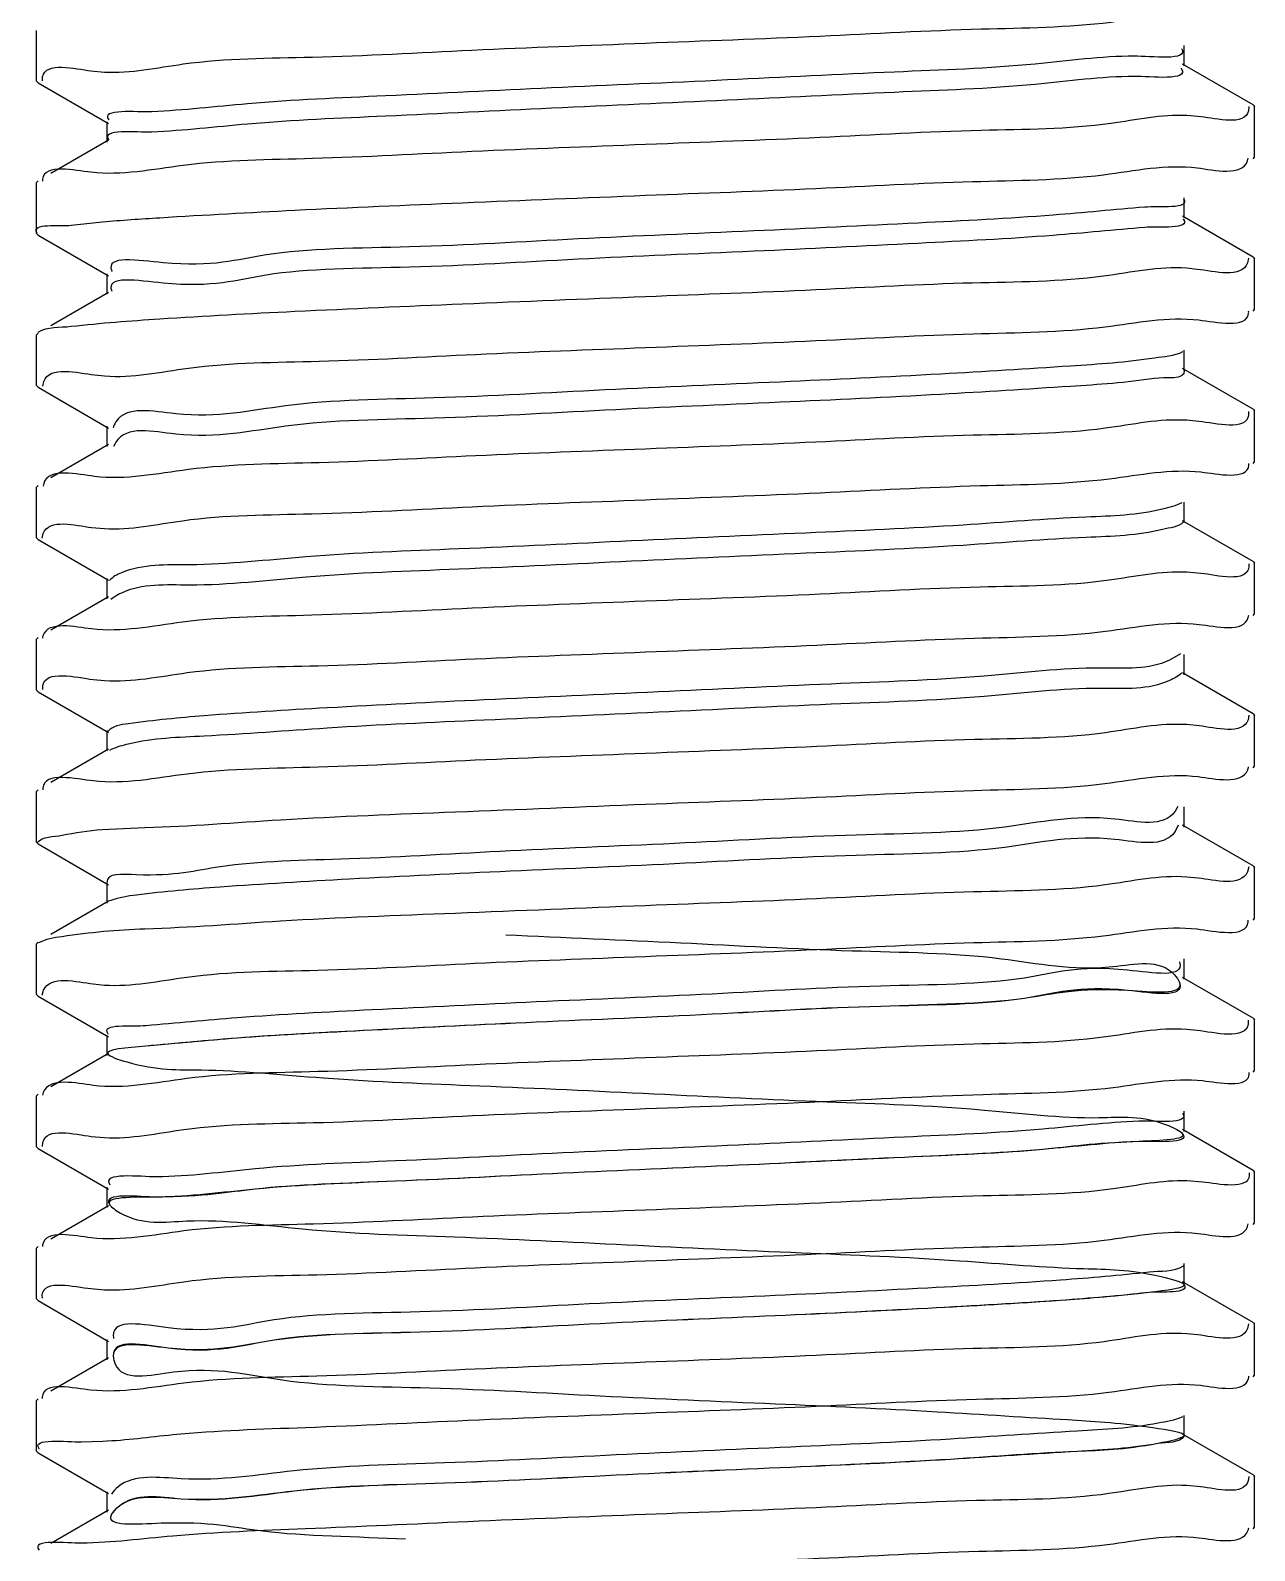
# Model space of a CAD drawing. Header units: millimetres. Extents: x 3804182 to 7463862, y 18008854 to 19247705.
# Drawn here: x 4759906.9 to 4759977.1, y 19097065.4 to 19097152.5 of the extents above; entities that cross this region are included whole.
import ezdxf

# ---------------------------------------------------------------- set-up
doc = ezdxf.new("R2010")
doc.units = ezdxf.units.MM
doc.header["$LTSCALE"] = 1000
doc.header["$MEASUREMENT"] = 0
doc.layers.add('02___PRT_ALL_AXES', color=7, linetype='Continuous')

# ---------------------------------------------------------------- blocks, each defined once
blk = doc.blocks.new('抗震大样2')
at = {"color": 133, "linetype": 'Continuous'}
for p, q in [((4060.882277904544, -2798.036354175303), (4060.882277904544, -2796.374700731132)), ((3967.412324362434, -2799.25809541624), (3967.431774141267, -2798.938350301469)), ((3971.385498958174, -2798.43850744958), (3972.491041983478, -2798.535603977507)), ((4066.52045608405, -2801.223185219569), (4060.749023643322, -2797.882113185013)), ((3967.05721735023, -2799.419099748367), (3966.939207886346, -2799.282608290669)), ((3967.05721735023, -2799.419099748367), (3972.828550920822, -2802.760114492616)), ((4066.175062722992, -2801.369446859462), (4066.140247551259, -2801.714239080669)), ((4066.52045608405, -2801.223185219569), (4066.638414285146, -2801.359657569556)), ((3972.695344267413, -2802.605901132105), (3972.695344267413, -2804.267554575345)), ((4062.256202217191, -2802.197550547775), (4061.088508745655, -2802.09788183379)), ((3972.8285985291, -2804.113313585753), (3968.104583142325, -2806.848194053164)), ((4066.520404822193, -2805.65030014934), (4066.638409758452, -2805.514637944056)), ((3967.057166088372, -2807.454385620076), (3966.939207886346, -2807.590890866006)), ((4060.882277904544, -2810.498754976084), (4060.882277904544, -2808.837101532146)), ((3969.773427429609, -2811.072944092331), (3972.335119029507, -2810.805866753217)), ((4066.52045608405, -2813.68558602035), (4060.749023643322, -2810.344513985794)), ((3967.05721735023, -2811.881500549382), (3966.939208509866, -2811.745307486039)), ((3967.05721735023, -2811.881500549382), (3972.828550920822, -2815.222515293164)), ((4066.127306012902, -2813.781923911767), (4066.050338559784, -2814.162262375699)), ((4066.52045608405, -2813.68558602035), (4066.638409758452, -2813.822905141627)), ((3972.695344267413, -2815.068301932886), (3972.695344267413, -2816.729955376359)), ((4061.943121864926, -2814.689835728612), (4061.082030375488, -2814.603357883403)), ((3972.8285985291, -2816.575714386767), (3968.104583142325, -2819.310594843235)), ((4066.520404822193, -2818.112700949889), (4066.638407638762, -2817.975171707803)), ((3967.057166088372, -2819.91678642109), (3966.939208509866, -2820.053574683378)), ((4060.882277904544, -2822.961155777331), (4060.882277904544, -2821.299502332928)), ((3967.455488428473, -2824.247637901921), (3967.530949885026, -2823.869602192659)), ((3971.683863831684, -2823.334997676779), (3972.496577076614, -2823.418020573445)), ((4066.52045608405, -2826.147986821132), (4060.749023643322, -2822.806914786575)), ((3967.05721735023, -2824.34390134993), (3966.939211084042, -2824.206683754222)), ((3967.05721735023, -2824.34390134993), (3972.828550920822, -2827.684916093946)), ((4066.14530815836, -2826.335062320577), (4066.147291136906, -2826.61037395522)), ((4066.52045608405, -2826.147986821132), (4066.638407638762, -2826.283438905375)), ((3972.695344267413, -2827.530702733668), (3972.695344267413, -2829.192356166663)), ((4062.075599972624, -2827.139710606076), (4061.083614675328, -2827.050629247911)), ((3973.357092557941, -2828.952766226372), (3973.332942666952, -2828.998418992385)), ((3972.8285985291, -2829.038115187548), (3968.104583142325, -2831.772995644016)), ((3973.332942666952, -2828.998418992385), (3973.24209475657, -2829.199335776502)), ((4066.520404822193, -2830.575101751136), (4066.638414285146, -2830.43856701511)), ((3967.057166088372, -2832.379187222105), (3966.939211084042, -2832.514950951561)), ((4060.882277904544, -2835.423556566704), (4060.882277904544, -2833.761903133709)), ((3967.398698968813, -2836.706128414255), (3967.484027408995, -2836.309070549905)), ((3971.431309997104, -2835.821305394638), (3972.491030353121, -2835.91805961635)), ((4066.52045608405, -2838.610387621913), (4060.749023643322, -2835.26931558759)), ((3967.05721735023, -2836.806302151177), (3966.939207886346, -2836.669776378898)), ((3967.05721735023, -2836.806302151177), (3972.828550920822, -2840.14731689496)), ((4066.170309022069, -2838.792746072169), (4066.168069364969, -2839.081256668316)), ((4066.52045608405, -2838.610387621913), (4066.638414285146, -2838.746834201273)), ((3972.695344267413, -2839.993103534682), (3972.695344267413, -2841.654756967677)), ((4062.246918767691, -2839.585653444054), (4061.087178300135, -2839.489271598402)), ((3972.8285985291, -2841.500515988329), (3968.104583142325, -2844.235396444798)), ((3973.21446814714, -2841.571100322763), (3973.017823635135, -2841.719659041846)), ((3973.278675472829, -2841.528528892901), (3973.21446814714, -2841.571100322763)), ((4066.520404822193, -2843.037502551917), (4066.638414285146, -2842.901038014097)), ((3967.057166088372, -2844.841588022886), (3966.939207886346, -2844.978043586714)), ((4060.566942524165, -2846.162519219797), (4059.674235494807, -2846.689662110759)), ((4060.882277904544, -2847.885957367485), (4060.882277904544, -2846.224303934723)), ((3967.446486837231, -2849.090013719164), (3967.450219862629, -2848.804192256182)), ((3971.580784406513, -2848.269481895491), (3972.495277496986, -2848.355093979975)), ((4066.52045608405, -2851.072788422927), (4060.749023643322, -2847.731716388371)), ((3967.05721735023, -2849.268702951726), (3966.939213244244, -2849.133115684381)), ((3967.05721735023, -2849.268702951726), (3972.828550920822, -2852.609717695741)), ((4066.164125095122, -2851.188624732895), (4066.10074232379, -2851.563109741081)), ((4066.52045608405, -2851.072788422927), (4066.638414285146, -2851.209305211436)), ((3972.695344267413, -2852.455504335463), (3972.695344267413, -2854.117157768458)), ((4062.089528655633, -2852.063185260864), (4061.084808741696, -2851.967712882441)), ((3972.8285985291, -2853.962916789111), (3968.104583142325, -2856.697797245579)), ((3973.094275812618, -2853.983911738731), (3972.896880603395, -2854.081090511521)), ((4066.520404822193, -2855.499903352698), (4066.638409839012, -2855.364234076114)), ((3967.057166088372, -2857.303988823667), (3966.939213244244, -2857.44138288172)), ((4060.343546179589, -2858.668435017113), (4060.131874295417, -2859.053154983092)), ((4060.882277904544, -2860.348358179675), (4060.882277904544, -2858.686704735504)), ((3972.293077370152, -2860.548141931416), (3975.806535768323, -2860.393271878827)), ((4060.396140047349, -2860.190440191887), (4060.131874295417, -2860.71480841632)), ((4066.52045608405, -2863.535189223709), (4060.749023643322, -2860.194117189152)), ((3967.05721735023, -2861.731103752973), (3966.939207967371, -2861.594726661919)), ((3967.05721735023, -2861.731103752973), (3972.828550920822, -2865.072118496755)), ((4066.158595237881, -2863.613780237734), (4066.053975917865, -2864.020161346765)), ((4066.52045608405, -2863.535189223709), (4066.638409839012, -2863.672501283931)), ((3972.695344267413, -2864.91790513671), (3972.695344267413, -2866.579558579717)), ((4062.024429147132, -2864.531771517592), (4061.083370745182, -2864.440465319203)), ((3972.8285985291, -2866.425317589892), (3968.104583142325, -2869.16019804636)), ((3973.009223580826, -2866.352863725275), (3972.83031879738, -2866.428584114881)), ((4066.520404822193, -2867.962304153712), (4066.638412248809, -2867.825229951181)), ((3967.057166088372, -2869.766389624448), (3966.939207967371, -2869.902993859258)), ((4060.882277904544, -2872.810758980457), (4060.882277904544, -2871.149105536519)), ((3967.402727399487, -2874.115861921571), (3967.511966075283, -2873.704028802691)), ((3971.579076685011, -2873.194444763241), (3972.49467626866, -2873.283970500343)), ((4060.451029151678, -2873.000665985746), (4060.481755409855, -2873.078301256755)), ((4066.52045608405, -2875.997590014013), (4060.749023643322, -2872.656517989933)), ((3967.05721735023, -2874.193504553754), (3966.939207886346, -2874.056962123839)), ((3967.05721735023, -2874.193504553754), (3972.828550920822, -2877.534519297536)), ((4066.118807735853, -2876.172716917703), (4066.112608067226, -2876.461701908149)), ((4066.52045608405, -2875.997590014013), (4066.638412248809, -2876.13349715923)), ((3972.695344267413, -2877.380305937491), (3972.695344267413, -2879.041959380498)), ((4061.930336235091, -2877.003039652947), (4061.081063662656, -2876.921467258595)), ((3972.8285985291, -2878.887718390906), (3968.104583142325, -2881.622598847374)), ((4066.520404822193, -2880.424704954494), (4066.638414285146, -2880.288163856603)), ((3967.057166088372, -2882.228790414054), (3966.939207886346, -2882.36522932048)), ((4060.882277904544, -2885.273159781471), (4060.882277904544, -2883.611506337533)), ((3967.414537974633, -2886.502675023163), (3967.44075450534, -2886.172772466671)), ((3971.405816203449, -2885.673357003601), (3972.491407835856, -2885.770635387627)), ((4066.52045608405, -2888.459990815027), (4060.749023643322, -2885.118918790715)), ((3967.05721735023, -2886.655905344058), (3966.93920792453, -2886.519461289747)), ((3967.05721735023, -2886.655905344058), (3972.828550920822, -2889.996920098318)), ((4066.52045608405, -2888.459990815027), (4066.638414285146, -2888.596431054175)), ((3972.695344267413, -2889.842706738273), (3972.695344267413, -2891.504360171035)), ((4062.386925783008, -2889.421577950008), (4061.089764621574, -2889.325284056598)), ((3972.8285985291, -2891.350119191688), (3968.104583142325, -2894.084999648156)), ((4066.520404822193, -2892.887105744099), (4066.63840834517, -2892.751567460364)), ((3967.057166088372, -2894.691191215068), (3966.93920792453, -2894.827728487086)), ((4060.882277904544, -2897.735560571076), (4060.882277904544, -2896.073907138314)), ((3967.412759633735, -2898.918670988409), (3967.402716602199, -2898.661486216122)), ((3971.382828640286, -2898.137971252901), (3972.492020321544, -2898.230359887704)), ((4066.52045608405, -2900.922391615808), (4060.749023643322, -2897.581319591729)), ((3967.05721735023, -2899.118306144839), (3966.939211293124, -2898.982534441166)), ((3967.05721735023, -2899.118306144839), (3972.828550920822, -2902.459320899099)), ((4066.135184493847, -2901.014553439803), (4066.051705724094, -2901.401655761525)), ((4066.52045608405, -2900.922391615808), (4066.63840834517, -2901.059834657935)), ((3972.695344267413, -2902.305107539054), (3972.695344267413, -2903.966760972049)), ((4061.985405133106, -2901.922661880031), (4061.082849360071, -2901.833433118882)), ((3972.8285985291, -2903.812519992469), (3968.104583142325, -2906.54740044917)), ((3973.215914158151, -2903.661678335629), (3973.222459703218, -2903.773320631357)), ((4066.520404822193, -2905.349506544881), (4066.638414285146, -2905.212973883841)), ((3967.057166088372, -2907.153592015849), (3966.939211293124, -2907.290801637806)), ((4060.882277904544, -2910.197961372091), (4060.882277904544, -2908.536307939095)), ((3970.617866207846, -2910.677443398396), (3972.367559156381, -2910.626245361753)), ((4066.52045608405, -2913.384792416822), (4060.749023643322, -2910.043720382499)), ((3967.05721735023, -2911.58070694562), (3966.939210500568, -2911.443557978841)), ((3967.05721735023, -2911.58070694562), (3972.828550920822, -2914.92172169988)), ((4066.174618811347, -2913.516389138298), (4066.1250310014, -2913.879185708938)), ((4066.52045608405, -2913.384792416822), (4066.638414285146, -2913.52124108118)), ((3972.695344267413, -2914.767508339835), (3972.695344267413, -2916.429161773063)), ((4062.220480157994, -2914.362617808161), (4061.087550926022, -2914.262016327819)), ((3972.8285985291, -2916.274920782307), (3968.104583142325, -2919.009801249718)), ((3973.301007724833, -2916.31571815582), (3973.14240610227, -2916.505979267647)), ((3973.346033007838, -2916.268045942532), (3973.301007724833, -2916.31571815582)), ((4066.520404822193, -2917.811907345662), (4066.638414285146, -2917.675446258159))]:
    blk.add_line(p, q, dxfattribs=at)
for points, start_tangent, end_tangent in [([(4016.788811084814, -2796.166994050145), (4031.057955004275, -2795.591189016355), (4044.262603145093, -2795.009208651492), (4054.871733532287, -2794.442535764305), (4062.256202217191, -2793.889283350436)], (0.9992093668802262, 0.03975727780944895), (0.9930298847488023, -0.1178628355156147)), ([(3972.491041983478, -2798.535603977507), (3978.945043564308, -2797.876769642578), (3989.515224961098, -2797.315247801365), (4002.569541693665, -2796.740728254896), (4016.788811084814, -2796.166994050145)], (0.9983933344268746, -0.05666347829058116), (0.999209366894818, 0.03975727744271575)), ([(4060.643342233263, -2796.597823326243), (4056.792813280597, -2797.235690706875)], (0.5460202923795994, -0.8377719500614094), (-0.9999912301735792, -0.004188027690002346)), ([(3967.431774141267, -2798.938350301469), (3971.385498958174, -2798.43850744958)], (0.1928004851458352, 0.981237979762061), (0.9931283809098963, -0.1170299920160988)), ([(4056.792813280597, -2797.235690706875), (4048.683780527674, -2797.886400836054), (4037.172586387489, -2798.537110965), (4023.487102806568, -2799.187821147731), (4009.087128190324, -2799.838531277375), (3995.508673949633, -2800.489241460338), (3984.200121977367, -2801.139951588819), (3976.367728891782, -2801.790661718464)], (-0.9999912301648656, -0.004188029770536573), (-0.9990273209665089, -0.04409548687201547)), ([(4056.792813280597, -2798.897344139405), (4048.683780527674, -2799.548054269049), (4037.172586387489, -2800.198764408939), (4023.487102806568, -2800.849474580493), (4009.087128190324, -2801.500184720382), (3995.508673949633, -2802.1508948931), (3984.200121977367, -2802.801605021814), (3976.367728891782, -2803.452315161703)], (-0.9999912301648656, -0.004188029770536573), (-0.9990273209665089, -0.04409548687201547)), ([(4060.622357876506, -2798.229417121271), (4060.634713100735, -2798.24663396785), (4056.792813280597, -2798.897344139405)], (0.5962832032622449, -0.8027741534873408), (-0.999991230151199, -0.004188033033785832)), ([(3976.367728891782, -2801.790661718464), (3972.846957639325, -2802.441371890018), (3972.861179897562, -2802.458169344347)], (-0.9990273209262253, -0.04409548778468015), (0.6651741341268321, -0.7466882691516047)), ([(4061.088508745655, -2802.09788183379), (4054.871733532287, -2802.750802960945), (4044.262603145093, -2803.3174758479), (4031.057955004275, -2803.899456213927), (4016.788811084814, -2804.475261257496)], (-0.998707875503037, 0.05081908507844882), (-0.9992093668900642, -0.03975727756219295)), ([(4066.140247551259, -2801.714239080669), (4062.256202217191, -2802.197550547775)], (-0.2418434019535744, -0.9703152935677773), (-0.9930298849082532, 0.1178628341721912)), ([(3976.367728891782, -2803.452315161703), (3972.844923858065, -2804.100464560324)], (-0.9990273210481946, -0.04409548502134701), (0.6184755824360341, -0.7858040175071699)), ([(4016.788811084814, -2804.475261257496), (4002.569551827852, -2805.048995042918), (3989.515242531896, -2805.623514127918), (3978.945063878316, -2806.185035592411), (3971.385514702182, -2806.746773120947)], (-0.9992093668897061, -0.03975727757119639), (-0.9931262105757342, 0.117048408222762)), ([(3971.385514702182, -2806.746773120947), (3967.420685676858, -2807.314966127975), (3967.410397551954, -2807.460412066663)], (-0.9931262101998444, 0.1170484114120936), (-0.01705837273656507, -0.9998544953739922)), ([(4016.788811084814, -2808.629394850926), (4030.728664769325, -2808.06725010532), (4043.559111334383, -2807.504971380346), (4054.274502259679, -2806.941369147273), (4061.943121864926, -2806.381568531971)], (0.9992093669011409, 0.0397572772838048), (0.992140362882549, -0.1251299338259403)), ([(4061.943121864926, -2806.381568531971), (4066.062930487096, -2805.815470951144), (4066.113989024889, -2805.589136930648)], (0.9921403628096205, -0.1251299344041814), (0.148818388754897, 0.9888645443984715)), ([(3972.335119029507, -2810.805866753217), (3977.025560165755, -2810.460939810611), (3988.087734839413, -2809.84629312274), (4001.80278023053, -2809.235037708888), (4016.788811084814, -2808.629394850926)], (0.9955466172673043, 0.09427053011216086), (0.9992093668957249, 0.03975727741992383)), ([(4060.810160773806, -2808.94493910484), (4057.66747254692, -2809.59918352589)], (0.6046516082178611, -0.7964900706722932), (-0.9965759913186935, -0.08268188149264304)), ([(4057.66747254692, -2809.59918352589), (4050.161728832405, -2810.249893708853), (4039.0961744003, -2810.900603837334), (4025.651145950425, -2811.551313977223), (4011.260793052148, -2812.202024149708), (3997.460100850556, -2812.852734278655), (3985.721156748012, -2813.503444461385), (3977.296126366593, -2814.154154590797), (3973.083687839098, -2814.804864730919), (3973.112797014415, -2814.873425877653)], (-0.9965759909825794, -0.08268188554387176), (0.4230008512920406, -0.9061292842669908)), ([(3966.971842508297, -2811.717845343053), (3966.955744908657, -2811.693903777748), (3969.773427429609, -2811.072944092331)], (-0.6438732742148202, 0.7651321498616346), (0.9937525534856028, 0.1116058351558928)), ([(4057.66747254692, -2811.26083696913), (4050.161728832405, -2811.911547152093), (4039.0961744003, -2812.562257281272), (4025.651145950425, -2813.212967421627), (4011.260793052148, -2813.863677582704), (3997.460100850556, -2814.514387722593), (3985.721156748012, -2815.16509789438), (3977.296126366593, -2815.815808034036), (3973.083687839098, -2816.466518163681)], (-0.9965759909757451, -0.0826818856262459), (0.354661782810627, -0.9349946629866868)), ([(4060.791603928432, -2810.584922841284), (4060.812785479706, -2810.610126840416), (4057.66747254692, -2811.26083696913)], (0.6888654124874967, -0.7248892629073984), (-0.9965759909515891, -0.08268188591740165)), ([(4061.082030375488, -2814.603357883403), (4054.274502259679, -2815.249636344612), (4043.559111334383, -2815.813238577917), (4030.728664769325, -2816.375517302658), (4016.788811084814, -2816.93766205851)], (-0.9972517002039604, 0.07408809918138437), (-0.9992093668993489, -0.03975727732884492)), ([(4066.050338559784, -2814.162262375699), (4061.943121864926, -2814.689835728612)], (-0.3255981959238776, -0.9455082309589464), (-0.9921403632668019, 0.1251299307792445)), ([(3973.083687839098, -2816.466518163681), (3973.086865004618, -2816.474768106593)], (0.3546630621758211, -0.9349941776974174), (0.3640404504008991, -0.9313831383871575)), ([(4016.788811084814, -2816.93766205851), (4001.80278023053, -2817.543304905528), (3988.087734839413, -2818.154560330324), (3977.025560165755, -2818.769207007252), (3969.773427429609, -2819.381211299915)], (-0.9992093669094652, -0.03975727707459067), (-0.9937525535680117, -0.111605834422113)), ([(4016.788811084814, -2821.091795651708), (4030.725283802021, -2820.529791022651), (4043.595955510624, -2819.965633837273), (4054.400359091815, -2819.396156536648), (4062.075599972624, -2818.831443409668)], (0.9992093669051635, 0.03975727718270806), (0.9934546072326984, -0.1142275946001008)), ([(4062.075599972624, -2818.831443409668), (4066.151367420331, -2818.253684301395), (4066.152534235269, -2818.126896040747)], (0.9934546073895464, -0.1142275932359702), (-0.03855850059018765, 0.9992563445043702)), ([(3969.773427429609, -2819.381211299915), (3967.027165392879, -2819.868798080366)], (-0.9937525529616114, -0.1116058398215785), (-0.8479349342070983, -0.5301003181957205)), ([(3972.496577076614, -2823.418020573445), (3979.364049791824, -2822.77614745195), (3990.072063679807, -2822.213694199687), (4002.876726165414, -2821.652789664222), (4016.788811084814, -2821.091795651708)], (0.997005276914762, -0.07733354902058212), (0.999209366906784, 0.03975727714197697)), ([(4060.74984794762, -2821.455182391452), (4058.440500980709, -2821.962676408701)], (-0.8837358226214019, -0.4679861064344479), (-0.988407929675436, -0.1518214891071704)), ([(3967.530949885026, -2823.869602192659), (3971.683863831684, -2823.334997676779)], (0.3208173725753913, 0.947141073681119), (0.9921125692266278, -0.1253501096231659)), ([(4058.440500980709, -2821.962676408701), (4051.556706754025, -2822.613386538113), (4040.964302779175, -2823.264096709667), (4027.793155938853, -2823.914806849789), (4013.448201448657, -2824.565517022274), (3999.459581974894, -2825.216227162164), (3987.319430612493, -2825.866937290877), (3978.322708860971, -2826.517647463363), (3973.429075799882, -2827.168357603252), (3973.194012779277, -2827.677637185669)], (-0.9884079286426892, -0.1518214958306923), (-0.2826394062337407, -0.9592262329835639)), ([(4058.440500980709, -2823.624329852639), (4051.556706754025, -2824.275039981585), (4040.964302779175, -2824.925750154071), (4027.793155938853, -2825.576460282551), (4013.448201448657, -2826.227170465514), (3999.459581974894, -2826.877880595159), (3987.319430612493, -2827.528590735048), (3978.322708860971, -2828.179300906835), (3973.429075799882, -2828.830011036247), (3973.357092557941, -2828.952766226372)], (-0.9884079286762849, -0.1518214956119735), (-0.4777285419772269, -0.8785075071849489)), ([(4060.879217054229, -2822.961994863814), (4060.881407321896, -2822.973619669909), (4058.440500980709, -2823.624329852639)], (0.2643813898211343, -0.9644182084118101), (-0.9884079286768322, -0.1518214956084098)), ([(4061.083614675328, -2827.050629247911), (4054.400359091815, -2827.704423744464), (4043.595955510624, -2828.273901033914), (4030.725283802021, -2828.83805821999), (4016.788811084814, -2829.400062859291)], (-0.9979761715260516, 0.06358900114174741), (-0.9992093669091479, -0.03975727708256728)), ([(4066.147291136906, -2826.61037395522), (4062.075599972624, -2827.139710606076)], (-0.1070352181957574, -0.9942552298408023), (-0.9934546069646061, 0.1142275969317406)), ([(4016.788811084814, -2829.400062859291), (4002.876726165414, -2829.961056872271), (3990.072063679807, -2830.521961407037), (3979.364049791824, -2831.084414648591), (3971.683863831684, -2831.643264884828)], (-0.9992093668773672, -0.03975727788130046), (-0.992112569129716, 0.1253501103901966)), ([(3971.683863831684, -2831.643264884828), (3967.519702736288, -2832.212673599366), (3967.468662680127, -2832.440529277315)], (-0.9921125686933904, 0.1253501138435975), (-0.1474413865937289, -0.9890707949986789)), ([(4016.788811084814, -2833.554196452489), (4031.064788678195, -2832.978107650764), (4044.163812445011, -2832.401118183741), (4054.72880587168, -2831.838528393069), (4062.246918767691, -2831.277386236703)], (0.9992093668957703, 0.03975727741878215), (0.9936356016790449, -0.1126423147663559)), ([(4062.246918767691, -2831.277386236703), (4066.174573696684, -2830.709383156849), (4066.176830513403, -2830.585389539832)], (0.993635601688166, -0.1126423146858969), (-0.02993002944432696, 0.9995519963150801)), ([(3972.491030353121, -2835.91805961635), (3978.881882079877, -2835.2678374229), (3989.457411801908, -2834.70519952965), (4002.588790827896, -2834.127131613437), (4016.788811084814, -2833.554196452489)], (0.998310677367291, -0.05810156154924698), (0.9992093668748149, 0.03975727794545304)), ([(4060.684167688247, -2833.802644549636), (4059.109976789914, -2834.326169281267)], (-0.8680372607950977, -0.4964990572713546), (-0.9692804879108147, -0.2459579959167281)), ([(3967.484027408995, -2836.309070549905), (3971.431309997104, -2835.821305394638)], (0.3521943989148733, 0.9359268696714458), (0.9924319407733204, -0.1227959402134313)), ([(4059.109976789914, -2834.326169281267), (4052.865246252157, -2834.976879410446), (4042.772327114362, -2835.627589550801), (4029.907807388343, -2836.278299722355), (4015.64391516475, -2836.929009851767), (4001.502146285493, -2837.579720023554), (3988.99097001832, -2838.23043016321), (3979.444924126845, -2838.881140292855), (3973.882262946106, -2839.531850475818), (3972.908164019696, -2840.167613863014)], (-0.9692804899211893, -0.2459579879941684), (-0.6340755240866099, -0.7732711230572956)), ([(4059.109976789914, -2835.987822714262), (4052.865246252157, -2836.638532853918), (4042.772327114362, -2837.28924298333), (4029.907807388343, -2837.939953166293), (4015.64391516475, -2838.590663295239), (4001.502146285493, -2839.241373467725), (3988.99097001832, -2839.892083607381), (3979.444924126845, -2840.542793736095), (3973.882262946106, -2841.19350390858), (3973.278675472829, -2841.528528892901)], (-0.9692804898954387, -0.245957988095647), (-0.839431095415217, -0.5434661314654384)), ([(4060.818737023976, -2835.365207154304), (4059.109976789914, -2835.987822714262)], (-0.676376851568177, -0.7365557376483605), (-0.9692804885269237, -0.2459579934887422)), ([(4061.087178300135, -2839.489271598402), (4054.72880587168, -2840.146795590408), (4044.163812445011, -2840.709385380382), (4031.064788678195, -2841.286374847405), (4016.788811084814, -2841.862463660305)], (-0.9986716965418564, 0.05152516400954438), (-0.9992093668851854, -0.0397572776848082)), ([(4066.168069364969, -2839.081256668316), (4062.246918767691, -2839.585653444054)], (-0.1337094487471576, -0.9910205766358896), (-0.993635601551574, 0.112642315890795)), ([(4016.788811084814, -2841.862463660305), (4002.588790827896, -2842.435398810077), (3989.457411801908, -2843.013466737233), (3978.881882079877, -2843.57610461954), (3971.431309997104, -2844.12957259221)], (-0.9992093669039729, -0.03975727721263072), (-0.9924319405999752, 0.1227959416144014)), ([(3971.431309997104, -2844.12957259221), (3967.458840604872, -2844.691426851321), (3967.412475241814, -2844.896553608822)], (-0.9924319408572542, 0.1227959395350817), (-0.1528794252508002, -0.9882448488785485)), ([(4016.788811084814, -2846.01659725327), (4030.810219302308, -2845.451071863761), (4043.701991349459, -2844.885427216766), (4054.444127209485, -2844.31830265373), (4062.089528655633, -2843.754918053281)], (0.999209366908724, 0.03975727709322179), (0.9923662951663097, -0.1233253267495879)), ([(4062.089528655633, -2843.754918053281), (4066.120091612451, -2843.187271820381), (4066.154996178113, -2842.995274362853)], (0.9923662947028118, -0.1233253304792333), (0.1148001513885922, 0.9933886073642864)), ([(3972.495277496986, -2848.355093979975), (3979.271260904148, -2847.706546993926), (3989.986205091234, -2847.142544841394), (4002.825824236963, -2846.579700739123), (4016.788811084814, -2846.01659725327)], (0.9976117995113019, -0.06907023581704523), (0.9992093669106216, 0.03975727704553154)), ([(3967.450219862629, -2848.804192256182), (3971.580784406513, -2848.269481895491)], (0.1271924837731926, 0.9918780530244665), (0.9931964749613571, -0.1164506853751166)), ([(4059.674235494807, -2846.689662110759), (4054.084094014019, -2847.340372283245), (4044.515752308071, -2847.991082423134), (4031.989842944779, -2848.641792551614), (4017.842475252226, -2849.292502724333), (4003.58271564357, -2849.943212864222), (3990.731619209517, -2850.593923036009), (3980.659982242621, -2851.244633175666), (3974.442122510634, -2851.89534330531), (3972.76308908686, -2852.518312003929)], (-0.9047120151783451, -0.4260236725722386), (-0.6798800478945504, -0.7333233396496419)), ([(4059.674235494807, -2848.351315554697), (4054.084094014019, -2849.002025726484), (4044.515752308071, -2849.652735856129), (4031.989842944779, -2850.303445996018), (4017.842475252226, -2850.954156167572), (4003.58271564357, -2851.604866296984), (3990.731619209517, -2852.255576479947), (3980.659982242621, -2852.906286608661), (3974.442122510634, -2853.556996738305), (3973.094275812618, -2853.983911738731)], (-0.9047120151279249, -0.4260236726793118), (-0.9174254015322282, -0.3979078192539451)), ([(4060.677849042229, -2847.715608651517), (4059.674235494807, -2848.351315554697)], (-0.6401650648584246, -0.7682373915234854), (-0.904712015023479, -0.4260236729011151)), ([(4061.084808741696, -2851.967712882441), (4054.444127209485, -2852.62656985037), (4043.701991349459, -2853.193694414105), (4030.810219302308, -2853.759339071345), (4016.788811084814, -2854.324864449911)], (-0.9978885339794269, 0.06494977869392704), (-0.9992093668869172, -0.03975727764128435)), ([(4066.10074232379, -2851.563109741081), (4062.089528655633, -2852.063185260864)], (-0.3036518572071371, -0.9527830548528121), (-0.9923662953173025, 0.1233253255345891)), ([(4016.788811084814, -2854.324864449911), (4002.825824236963, -2854.887967936462), (3989.986205091234, -2855.450812038034), (3979.271260904148, -2856.014814191032), (3971.580784406513, -2856.577749102842)], (-0.9992093668996354, -0.03975727732164144), (-0.9931964747350572, 0.1164506873052064)), ([(3971.580784406513, -2856.577749102842), (3967.445393218193, -2857.157567239599), (3967.441106362268, -2857.296420451486)], (-0.9931964747152741, 0.1164506874739348), (0.01970851962210202, -0.9998057682641691)), ([(4016.788811084814, -2858.478998054285), (4030.769734361209, -2857.915151062887), (4043.64151513949, -2857.350685391109), (4054.37045369111, -2856.785171060124), (4062.024429147132, -2856.223504320951)], (0.9992093668959163, 0.03975727741511419), (0.9921660454576479, -0.1249261311372952)), ([(4062.024429147132, -2856.223504320951), (4066.073347141035, -2855.662326194579), (4066.139518044423, -2855.424540637527)], (0.9921660457590367, -0.1249261287436584), (0.1940983029178905, 0.9809820838345598)), ([(3975.806535768323, -2860.393271878827), (3986.902275382075, -2859.75419709878), (4001.232761109713, -2859.108466938604), (4016.788811084814, -2858.478998054285)], (0.9995369747336325, 0.03042755560898897), (0.9992093668864628, 0.03975727765270826)), ([(4060.131874295417, -2859.053154983092), (4055.210219815373, -2859.703865112504), (4046.190243972931, -2860.354575295467), (4034.034086360596, -2861.005285424413), (4020.038415741175, -2861.65599556407), (4005.696117447224, -2862.306705736555), (3992.537050703075, -2862.957415865269), (3981.964862277266, -2863.608126037987), (3975.107262609061, -2864.258836177876), (3972.695735794026, -2864.909546306357), (3972.696779518388, -2864.917633500881)], (-0.5644319536005785, -0.8254795998415919), (0.1859398966755449, -0.9825611201468782)), ([(3966.972923540045, -2861.62248270819), (3969.019537381828, -2861.019563512411)], (0.6355750092140301, 0.7720391231424648), (0.9810539500086229, 0.1937347340372361)), ([(3969.019537381828, -2861.019563512411), (3972.293077370152, -2860.548141931416)], (0.9810539516811186, 0.1937347255678796), (0.9962777045129501, 0.08620171396444098)), ([(4060.131874295417, -2860.71480841632), (4055.210219815373, -2861.365518555976), (4046.190243972931, -2862.016228728462), (4034.034086360596, -2862.666938868351), (4020.038415741175, -2863.317648997298), (4005.696117447224, -2863.968359169783), (3992.537050703075, -2864.61906930944), (3981.964862277266, -2865.269779481227), (3975.107262609061, -2865.920489620883), (3973.009223580826, -2866.352863725275)], (-0.5644319534824644, -0.8254795999223539), (-0.9422153810439043, -0.3350077248725624)), ([(4061.083370745182, -2864.440465319203), (4054.37045369111, -2865.093438256765), (4043.64151513949, -2865.658952588681), (4030.769734361209, -2866.223418260226), (4016.788811084814, -2866.787265250925)], (-0.9977150987275103, 0.06756168863456896), (-0.9992093668807353, -0.03975727779665237)), ([(4066.053975917865, -2864.020161346765), (4062.024429147132, -2864.531771517592)], (-0.3826289253737693, -0.9239021081626099), (-0.9921660456331518, 0.1249261297434402)), ([(4016.788811084814, -2866.787265250925), (4001.232761109713, -2867.41673414642), (3986.902275382075, -2868.062464296119), (3975.806535768323, -2868.701539076399)], (-0.9992093668864628, -0.03975727765270826), (-0.9995369747336325, -0.03042755560898897)), ([(3975.806535768323, -2868.701539076399), (3969.019537381828, -2869.327830720227), (3967.096723117866, -2869.841415309813)], (-0.9995369747012604, -0.03042755667240033), (-0.8845785788978731, -0.4663911853316048)), ([(4016.788811084814, -2870.941398855066), (4030.802902084775, -2870.376176846679), (4043.665782342665, -2869.811939897947), (4054.240759978071, -2869.255408666097), (4061.930336235091, -2868.694772456307)], (0.9992093668926074, 0.03975727749827358), (0.9930883104291177, -0.117369534756855)), ([(4061.930336235091, -2868.694772456307), (4066.117332104594, -2868.112835830078), (4066.123293035664, -2867.966781646013)], (0.9930883103644697, -0.1173695353038549), (-0.01127450974581298, 0.9999364406951031)), ([(4005.336825475097, -2869.174040363403), (4019.667672527954, -2869.824750503292), (4033.691438216716, -2870.475460675778), (4045.91224037949, -2871.126170815667), (4055.026514762547, -2871.776880987221), (4060.062063126825, -2872.427591116866), (4060.481755409855, -2873.078301256755), (4056.240823970176, -2873.72901142831), (4047.791639004368, -2874.379721568199), (4036.035455290228, -2875.030431740684), (4022.226277229842, -2875.681141869631), (4007.837097419426, -2876.331852009287), (3994.402775874827, -2876.982562181773), (3983.356320109218, -2877.633272321895), (3975.876029603183, -2878.283982493682), (3972.759809359908, -2878.934692623094), (3974.340059267823, -2879.58540275204), (3980.448217802215, -2880.236112934537), (3990.432742010336, -2880.886823064182), (4003.228606165852, -2881.537533246912), (4017.470905532129, -2882.188243375625), (4031.640447493643, -2882.838953505503), (4044.22580026323, -2883.489663688233), (4053.884513902478, -2884.140373816947), (4059.586316085421, -2884.791083999909), (4060.723008961417, -2885.441794129089), (4057.173344173469, -2886.092504258035), (4049.315956164617, -2886.74321443052), (4037.98897400219, -2887.39392457041), (4024.400620299391, -2888.044634741964), (4010.000332787633, -2888.695344881853), (3996.324156296905, -2889.346055011498), (3984.830896422733, -2889.996765183052), (3976.746512224898, -2890.647475322941), (3972.933345963713, -2891.298185495427), (3973.79813912278, -2891.948895635549), (3979.248646216933, -2892.59960576403), (3988.703474519309, -2893.250315936515), (4001.154099639971, -2893.901026076404), (4015.2724427348, -2894.551736248191), (4029.552533253096, -2895.202446377836), (4042.471147486009, -2895.853156517493), (4052.650287285447, -2896.50386668928), (4059.004167683423, -2897.154576818924), (4060.855035180692, -2897.805287001887), (4058.005462120287, -2898.455997130368), (4050.759405720048, -2899.106707270257), (4039.889785817359, -2899.757417442743), (4026.556039208546, -2900.408127571689), (4012.180445366539, -2901.058837754652), (3998.296415014658, -2901.709547883831), (3986.384925149381, -2902.360258023953), (3977.716546326876, -2903.01096819574), (3973.215914158151, -2903.661678335629), (3973.36310055526, -2904.312388496706), (3978.142405421939, -2904.963098636596), (3987.044031579513, -2905.61380876624), (3999.118463468272, -2906.26451894897), (4013.077749815304, -2906.915229077684), (4027.432886378374, -2907.565939250402), (4040.652644388843, -2908.216649390059), (4051.326903406065, -2908.867359518772), (4058.31706526177, -2909.518069701735), (4060.877505843062, -2910.168779831147), (4058.735108935274, -2910.819490002701), (4052.118398997933, -2911.470200142823), (4041.733164947014, -2912.120910272235), (4028.687175257131, -2912.771620455198), (4014.372015043627, -2913.422330583911), (4000.31464877259, -2914.073040756397), (3988.014542701188, -2914.72375088511), (3978.783720238134, -2915.374461025), (3973.606811485253, -2916.025171197485), (3973.036025136709, -2916.675881337607), (3977.132245711517, -2917.326591509162), (3985.458538901061, -2917.977301649051), (3997.126758587547, -2918.628011778463)], (0.9989168483321152, -0.04653095870744695), (0.9987395501073136, -0.05019273903106908)), ([(3972.49467626866, -2873.283970500343), (3979.230361962691, -2872.633821750525), (3989.964700596407, -2872.068361421581), (4002.814215137158, -2871.504983516876), (4016.788811084814, -2870.941398855066)], (0.9976130291340768, -0.06905247353956), (0.9992093669084332, 0.03975727710053199)), ([(3967.511966075283, -2873.704028802691), (3971.579076685011, -2873.194444763241)], (0.3909184555886769, 0.9204253153190454), (0.99216172208544, -0.1249604626610127)), ([(4060.481755409855, -2871.416647812817), (4056.240823970176, -2872.067357985303), (4047.791639004368, -2872.718068125192), (4036.035455290228, -2873.368778296746), (4022.226277229842, -2874.019488426158), (4007.837097419426, -2874.67019856628), (3994.402775874827, -2875.320908737835), (3983.356320109218, -2875.971618877724), (3975.876029603183, -2876.622329050209)], (0.3284393649279869, -0.9445250571402015), (-0.9963387340094292, -0.08549343315417815)), ([(4060.476844972931, -2871.40288575273), (4060.481755409855, -2871.416647812817)], (0.3434972023240511, -0.9391536998785396), (0.3284386948553008, -0.9445252901440738)), ([(4060.481755409855, -2873.078301256755), (4056.240823970176, -2873.72901142831), (4047.791639004368, -2874.379721568199), (4036.035455290228, -2875.030431740684), (4022.226277229842, -2875.681141869631), (4007.837097419426, -2876.331852009287), (3994.402775874827, -2876.982562181773), (3983.356320109218, -2877.633272321895), (3975.876029603183, -2878.283982493682)], (0.3284393649279869, -0.9445250571402015), (-0.9963387340094292, -0.08549343315417815)), ([(3975.876029603183, -2876.622329050209), (3972.759809359908, -2877.273039179156), (3972.781267409679, -2877.298824267229)], (-0.996338734291548, -0.0854934298663722), (0.6881040776767174, -0.7256120025775994)), ([(4061.081063662656, -2876.921467258595), (4054.240759978071, -2877.563675873913), (4043.665782342665, -2878.120207105996), (4030.802902084775, -2878.68444404332), (4016.788811084814, -2879.249666051706)], (-0.9973262714371922, 0.07307741307126589), (-0.9992093669040034, -0.03975727721186378)), ([(4066.112608067226, -2876.461701908149), (4061.930336235091, -2877.003039652947)], (-0.133855938813376, -0.9910008010311544), (-0.9930883102528, 0.1173695362487168)), ([(4016.788811084814, -2879.249666051706), (4002.814215137158, -2879.813250714215), (3989.964700596407, -2880.37662861892), (3979.230361962691, -2880.942088947864), (3971.579076685011, -2881.502711960347)], (-0.9992093668804503, -0.03975727780381934), (-0.9921617222341708, 0.1249604614801198)), ([(3971.579076685011, -2881.502711960347), (3967.488852229435, -2882.070453162771), (3967.422745212913, -2882.303584184963)], (-0.9921617221409463, 0.1249604622203027), (-0.2004379605268345, -0.9797063968250096)), ([(4016.788811084814, -2883.403799655847), (4031.11133262841, -2882.825777681777), (4044.408558337949, -2882.239046350587), (4055.069889193401, -2881.667077657301), (4062.386925783008, -2881.113310753368)], (0.9992093668964941, 0.03975727740059443), (0.994256872700838, -0.107019956490132)), ([(4062.386925783008, -2881.113310753368), (4066.19932456594, -2880.551651697839), (4066.19690598594, -2880.446343582589)], (0.9942568725877735, -0.1070199575405444), (-0.06674033004293678, 0.9977703785670127)), ([(3972.491407835856, -2885.770635387627), (3978.999393549282, -2885.110256171785), (3989.598090828396, -2884.548116982915), (4002.605759797618, -2883.976030473365), (4016.788811084814, -2883.403799655847)], (0.9982747344217359, -0.05871588043462445), (0.9992093669064012, 0.0397572771516002)), ([(3967.44075450534, -2886.172772466671), (3971.405816203449, -2885.673357003601)], (0.2125676904086646, 0.9771463436938841), (0.9929455758474127, -0.1185710057520395)), ([(4057.173344173469, -2884.430850814562), (4049.315956164617, -2885.081560997525), (4037.98897400219, -2885.732271126471), (4024.400620299391, -2886.382981309202), (4010.000332787633, -2887.033691438613), (3996.324156296905, -2887.684401578503), (3984.830896422733, -2888.335111750057), (3976.746512224898, -2888.985821879935)], (-0.9991654015369067, -0.04084728107955792), (-0.9999667200544424, -0.008158356670350081)), ([(4060.72587768361, -2883.783779585501), (4057.173344173469, -2884.430850814562)], (0.6143741280102112, -0.7890148482960844), (-0.9991654014193471, -0.04084728395518098)), ([(4057.173344173469, -2886.092504258035), (4049.315956164617, -2886.74321443052), (4037.98897400219, -2887.39392457041), (4024.400620299391, -2888.044634741964), (4010.000332787633, -2888.695344881853), (3996.324156296905, -2889.346055011498), (3984.830896422733, -2889.996765183052), (3976.746512224898, -2890.647475322941)], (-0.9991654015369067, -0.04084728107955792), (-0.9999667200544424, -0.008158356670350081)), ([(4060.709324289113, -2885.42550203111), (4060.723008961417, -2885.441794129089), (4057.173344173469, -2886.092504258035)], (0.6609776832663697, -0.7504055584974187), (-0.9991654016136556, -0.04084727920219791)), ([(3976.746512224898, -2888.985821879935), (3972.933345963713, -2889.636532062897), (3972.945345676504, -2889.652881354326)], (-0.9999667200458704, -0.008158357721017537), (0.6047283482173401, -0.7964318080428027)), ([(4066.18701387383, -2888.658033245476), (4066.19932456594, -2888.859918905189), (4062.386925783008, -2889.421577950008)], (0.135215713240163, -0.9908161842102471), (-0.9942568724015922, 0.1070199592702417)), ([(4061.089764621574, -2889.325284056598), (4055.069889193401, -2889.975344854873), (4044.408558337949, -2890.547313558403), (4031.11133262841, -2891.134044878418), (4016.788811084814, -2891.712066852488)], (-0.999234863590277, 0.0391112181569536), (-0.9992093668825963, -0.03975727774988205)), ([(3976.746512224898, -2890.647475322941), (3972.924876558129, -2891.285871100845)], (-0.9999667200446988, -0.008158357864634577), (0.5550752948087738, -0.831800106451636)), ([(4016.788811084814, -2891.712066852488), (4002.605759797618, -2892.284297680948), (3989.598090828396, -2892.856384190731), (3978.999393549282, -2893.418523368426), (3971.405816203449, -2893.981624200242)], (-0.9992093669098987, -0.0397572770636945), (-0.9929455758575211, 0.11857100566739)), ([(3971.405816203449, -2893.981624200242), (3967.428158878814, -2894.549635339994), (3967.414406788535, -2894.703238541493)], (-0.9929455756858524, 0.1185710071049883), (-0.03370416899247931, -0.9994318531008138)), ([(4016.788811084814, -2895.866200456629), (4030.754108878318, -2895.303001173539), (4043.603672228754, -2894.739674444543), (4054.32881693542, -2894.174893226009), (4061.985405133106, -2893.61439468246)], (0.9992093668768507, 0.03975727789428492), (0.9921534086213687, -0.1250264522451125)), ([(4061.985405133106, -2893.61439468246), (4066.066078278236, -2893.05144879804), (4066.120566555299, -2892.822530200006)], (0.9921534087965116, -0.1250264508552593), (0.1594381633375274, 0.9872079173464707)), ([(3972.492020321544, -2898.230359887704), (3978.9936633748, -2897.57300658687), (3989.87260947749, -2896.997513307026), (4002.84037599992, -2896.428700801684), (4016.788811084814, -2895.866200456629)], (0.9985108669267542, -0.05455317249419907), (0.9992093668815354, 0.0397572777765442)), ([(3967.402716602199, -2898.661486216122), (3971.382828640286, -2898.137971252901)], (0.07400751687061083, 0.997257683573632), (0.9939199580122345, -0.1101050274281693)), ([(4058.005462120287, -2896.794343697373), (4050.759405720048, -2897.445053827018), (4039.889785817359, -2898.095764009748), (4026.556039208546, -2898.746474138461), (4012.180445366539, -2899.397184311179), (3998.296415014658, -2900.047894439893), (3986.384925149381, -2900.698604579782), (3977.716546326876, -2901.349314752268), (3973.215914158151, -2902.000024891924), (3973.236306636129, -2902.215610591928)], (-0.993823936339424, -0.1109683899081756), (0.1632215462320999, -0.9865894418883686)), ([(4060.791048894636, -2896.289206490619), (4058.005462120287, -2896.794343697373)], (-0.8241613565800803, -0.5663550638248781), (-0.9938239364538619, -0.1109683888832781)), ([(4058.005462120287, -2898.455997130368), (4050.759405720048, -2899.106707270257), (4039.889785817359, -2899.757417442743), (4026.556039208546, -2900.408127571689), (4012.180445366539, -2901.058837754652), (3998.296415014658, -2901.709547883831), (3986.384925149381, -2902.360258023953), (3977.716546326876, -2903.01096819574), (3973.215914158151, -2903.661678335629)], (-0.9938239363496788, -0.110968389816334), (0.01433124631112266, -0.9998973024161882)), ([(4060.834945579059, -2897.776469238568), (4060.855035180692, -2897.805287001887), (4058.005462120287, -2898.455997130368)], (0.6539014836084279, -0.7565797048128484), (-0.9938239358437497, -0.1109683943473923)), ([(4061.082849360071, -2901.833433118882), (4054.32881693542, -2902.483160433825), (4043.603672228754, -2903.047941641882), (4030.754108878318, -2903.611268370878), (4016.788811084814, -2904.174467653269)], (-0.9974716251365844, 0.07106586414996717), (-0.9992093668954578, -0.03975727742663834)), ([(4066.051705724094, -2901.401655761525), (4061.985405133106, -2901.922661880031)], (-0.3404179382910149, -0.9402742298338792), (-0.9921534085603679, 0.1250264527291882)), ([(4016.788811084814, -2904.174467653269), (4002.84037599992, -2904.736967998324), (3989.87260947749, -2905.305780514609), (3978.9936633748, -2905.881273783511), (3971.382828640286, -2906.446238439064)], (-0.9992093669102013, -0.03975727705609208), (-0.9939199577332571, 0.1101050299465034)), ([(3971.382828640286, -2906.446238439064), (3967.400268734433, -2907.020094780717), (3967.402893649414, -2907.130174624734)], (-0.9939199575979292, 0.1101050311681119), (0.06757878968078133, -0.997713940558756)), ([(4016.788811084814, -2908.32860125741), (4030.738027852494, -2907.766068467638), (4043.877918199636, -2907.189103922807), (4054.717613222543, -2906.613619616022), (4062.220480157994, -2906.054350610822)], (0.9992093668844403, 0.03975727770353898), (0.9926990613460269, -0.1206174680662689)), ([(4062.220480157994, -2906.054350610822), (4066.144651595503, -2905.492399652256), (4066.169423651882, -2905.320539402543)], (0.9926990617957727, -0.1206174643647948), (0.08225221696985423, 0.9966115455901282)), ([(3972.367559156381, -2910.626245361753), (3978.080117220525, -2910.092103537871), (3988.943710351363, -2909.504144999897), (4002.244207480922, -2908.915854999796), (4016.788811084814, -2908.32860125741)], (0.9990286098112848, 0.04406627711223098), (0.9992093668757178, 0.03975727792275879)), ([(4058.735108935274, -2909.157836569939), (4052.118398997933, -2909.808546699584), (4041.733164947014, -2910.459256828297), (4028.687175257131, -2911.109967011027), (4014.372015043627, -2911.760677140672), (4000.31464877259, -2912.411387323635), (3988.014542701188, -2913.062097452115), (3978.783720238134, -2913.71280758176), (3973.606811485253, -2914.363517764723), (3973.057997720782, -2914.972981208004)], (-0.9825264059995537, -0.1861232428086304), (-0.4929567374989319, -0.8700538230215471)), ([(4060.724500169978, -2908.643510334427), (4058.735108935274, -2909.157836569939)], (-0.8862473401742811, -0.4632123185257623), (-0.9825264059716501, -0.1861232429559309)), ([(3967.151862388477, -2911.272935079876), (3967.144841362722, -2911.263981717872), (3970.617866207846, -2910.677443398396)], (-0.6258156563543981, 0.7799710021928469), (0.9998749046329084, 0.01581692401614756)), ([(4058.735108935274, -2910.819490002701), (4052.118398997933, -2911.470200142823), (4041.733164947014, -2912.120910272235), (4028.687175257131, -2912.771620455198), (4014.372015043627, -2913.422330583911), (4000.31464877259, -2914.073040756397), (3988.014542701188, -2914.72375088511), (3978.783720238134, -2915.374461025), (3973.606811485253, -2916.025171197485), (3973.346033007838, -2916.268045942532)], (-0.9825264059682117, -0.1861232429740812), (-0.6945498296946946, -0.7194446011132969)), ([(4060.868917588145, -2910.190668869531), (4058.735108935274, -2910.819490002701)], (-0.479105487838011, -0.8777573306577974), (-0.9825264064963637, -0.186123240186019)), ([(4061.087550926022, -2914.262016327819), (4054.717613222543, -2914.921886823839), (4043.877918199636, -2915.497371119447), (4030.738027852494, -2916.074335665442), (4016.788811084814, -2916.63686845405)], (-0.998484433141082, 0.05503486871913168), (-0.9992093668812201, -0.0397572777844707)), ([(4066.1250310014, -2913.879185708938), (4062.220480157994, -2914.362617808161)], (-0.2778943781558642, -0.9606116356724842), (-0.9926990610685904, 0.1206174703496101)), ([(4016.788811084814, -2916.63686845405), (4002.244207480922, -2917.224122197367), (3988.943710351363, -2917.812412197469), (3978.080117220525, -2918.400370734511), (3970.617866207846, -2918.985710595036)], (-0.999209366904986, -0.039757277187167), (-0.999874904585604, -0.01581692700652181)), ([(4016.788811084814, -2920.791002058424), (4030.968390016817, -2920.218915290898), (4044.034756977577, -2919.644061841303), (4054.580483820289, -2919.084407908143), (4062.077056743205, -2918.530511150602)], (0.9992093668882276, 0.03975727760835477), (0.9923387802015348, -0.1235465309433255)), ([(4062.077056743205, -2918.530511150602), (4066.0935542183, -2917.968926667003), (4066.165893511381, -2917.732449992094)], (0.9923387802168399, -0.1235465308203944), (0.2187060394837573, 0.9757907912525766)), ([(3970.617866207846, -2918.985710595036), (3967.135741607752, -2919.55994624435)], (-0.9998749046263014, -0.01581692443381279), (0.580697200214393, -0.8141196236814129))]:
    blk.add_spline(points, degree=3, dxfattribs=dict(at, start_tangent=start_tangent, end_tangent=end_tangent))
at = {"layer": '02___PRT_ALL_AXES', "color": 133, "linetype": 'Continuous'}
for p, q in [((3966.939207886346, -2799.282594255172), (3966.939207886346, -2795.128460651729)), ((4066.638414285146, -2805.513794655912), (4066.638414285146, -2801.359661051771)), ((3966.939207886346, -2811.744995055953), (3966.939207886346, -2807.590861452511)), ((4066.638414285146, -2817.976195456693), (4066.638414285146, -2813.822061852552)), ((3966.939207886346, -2824.207395846723), (3966.939207886346, -2820.053262253292)), ((4066.638414285146, -2830.438596257474), (4066.638414285146, -2826.284462653333)), ((3966.939207886346, -2836.669796657516), (3966.939207886346, -2832.515663054306)), ((4066.638414285146, -2842.900997058488), (4066.638414285146, -2838.746863454115)), ((3966.939207886346, -2849.13219745853), (3966.939207886346, -2844.978063855087)), ((4066.638414285146, -2855.36339785927), (4066.638414285146, -2851.209264255129)), ((3966.939207886346, -2861.594598259311), (3966.939207886346, -2857.440464655869)), ((4066.638414285146, -2867.825798660051), (4066.638414285146, -2863.67166505591)), ((3966.939207886346, -2874.056999050081), (3966.939207886346, -2869.90286545665)), ((4066.638414285146, -2880.288199449889), (4066.638414285146, -2876.134065846447)), ((3966.939207886346, -2886.519399850862), (3966.939207886346, -2882.365266257664)), ((4066.638414285146, -2892.750600250904), (4066.638414285146, -2888.596466657706)), ((3966.939207886346, -2898.981800651643), (3966.939207886346, -2894.827667058446)), ((4066.638414285146, -2905.213001051685), (4066.638414285146, -2901.058867458254)), ((3966.939207886346, -2911.444201452425), (3966.939207886346, -2907.290067859227)), ((4066.638414285146, -2917.675401852466), (4066.638414285146, -2913.521268259268))]:
    blk.add_line(p, q, dxfattribs=at)

msp = doc.modelspace()

# ---------------------------------------------------------------- block references
at = {"xscale": 0.7, "yscale": 0.7, "zscale": 0.7}
msp.add_blockref('抗震大样2', (4757130.446715527, 19099109.0745273), dxfattribs=at)

doc.saveas('drawing.dxf')
